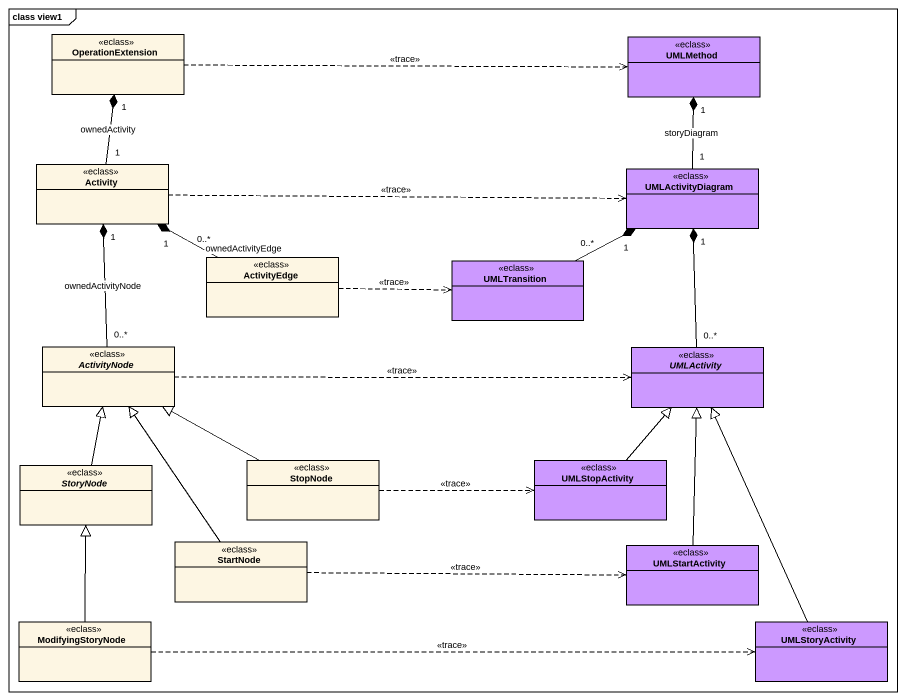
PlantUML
@startuml
mainframe class view1
hide circle
hide empty members
class OperationExtension <<eclass>>
class UMLMethod <<eclass>> #CC99FF
class Activity <<eclass>>
class UMLActivityDiagram <<eclass>> #CC99FF
class ActivityEdge <<eclass>>
class UMLTransition <<eclass>> #CC99FF
abstract class ActivityNode <<eclass>>
abstract class UMLActivity <<eclass>> #CC99FF
abstract class StoryNode <<eclass>>
class StopNode <<eclass>>
class UMLStopActivity <<eclass>> #CC99FF
class StartNode <<eclass>>
class UMLStartActivity <<eclass>> #CC99FF
class ModifyingStoryNode <<eclass>>
class UMLStoryActivity <<eclass>> #CC99FF
OperationExtension .right.> UMLMethod : <<trace>>
OperationExtension "1" *-- "1" Activity : ownedActivity
Activity .right.> UMLActivityDiagram : <<trace>>
UMLActivityDiagram "1" -up-* "1" UMLMethod : storyDiagram
ActivityEdge "0..*" -left-* "1" Activity : ownedActivityEdge
ActivityEdge .right.> UMLTransition : <<trace>>
UMLTransition "0..*" -right-* "1" UMLActivityDiagram
ActivityNode "0..*" -up-* "1" Activity : ownedActivityNode
ActivityNode .right.> UMLActivity : <<trace>>
UMLActivity "0..*" -up-* "1" UMLActivityDiagram
StoryNode -up-|> ActivityNode
StopNode -left-|> ActivityNode
StopNode .right.> UMLStopActivity : <<trace>>
UMLStopActivity -up-|> UMLActivity
StartNode -up-|> ActivityNode
StartNode .right.> UMLStartActivity : <<trace>>
UMLStartActivity -up-|> UMLActivity
ModifyingStoryNode -up-|> StoryNode
ModifyingStoryNode .right.> UMLStoryActivity : <<trace>>
UMLStoryActivity -up-|> UMLActivity
@enduml
